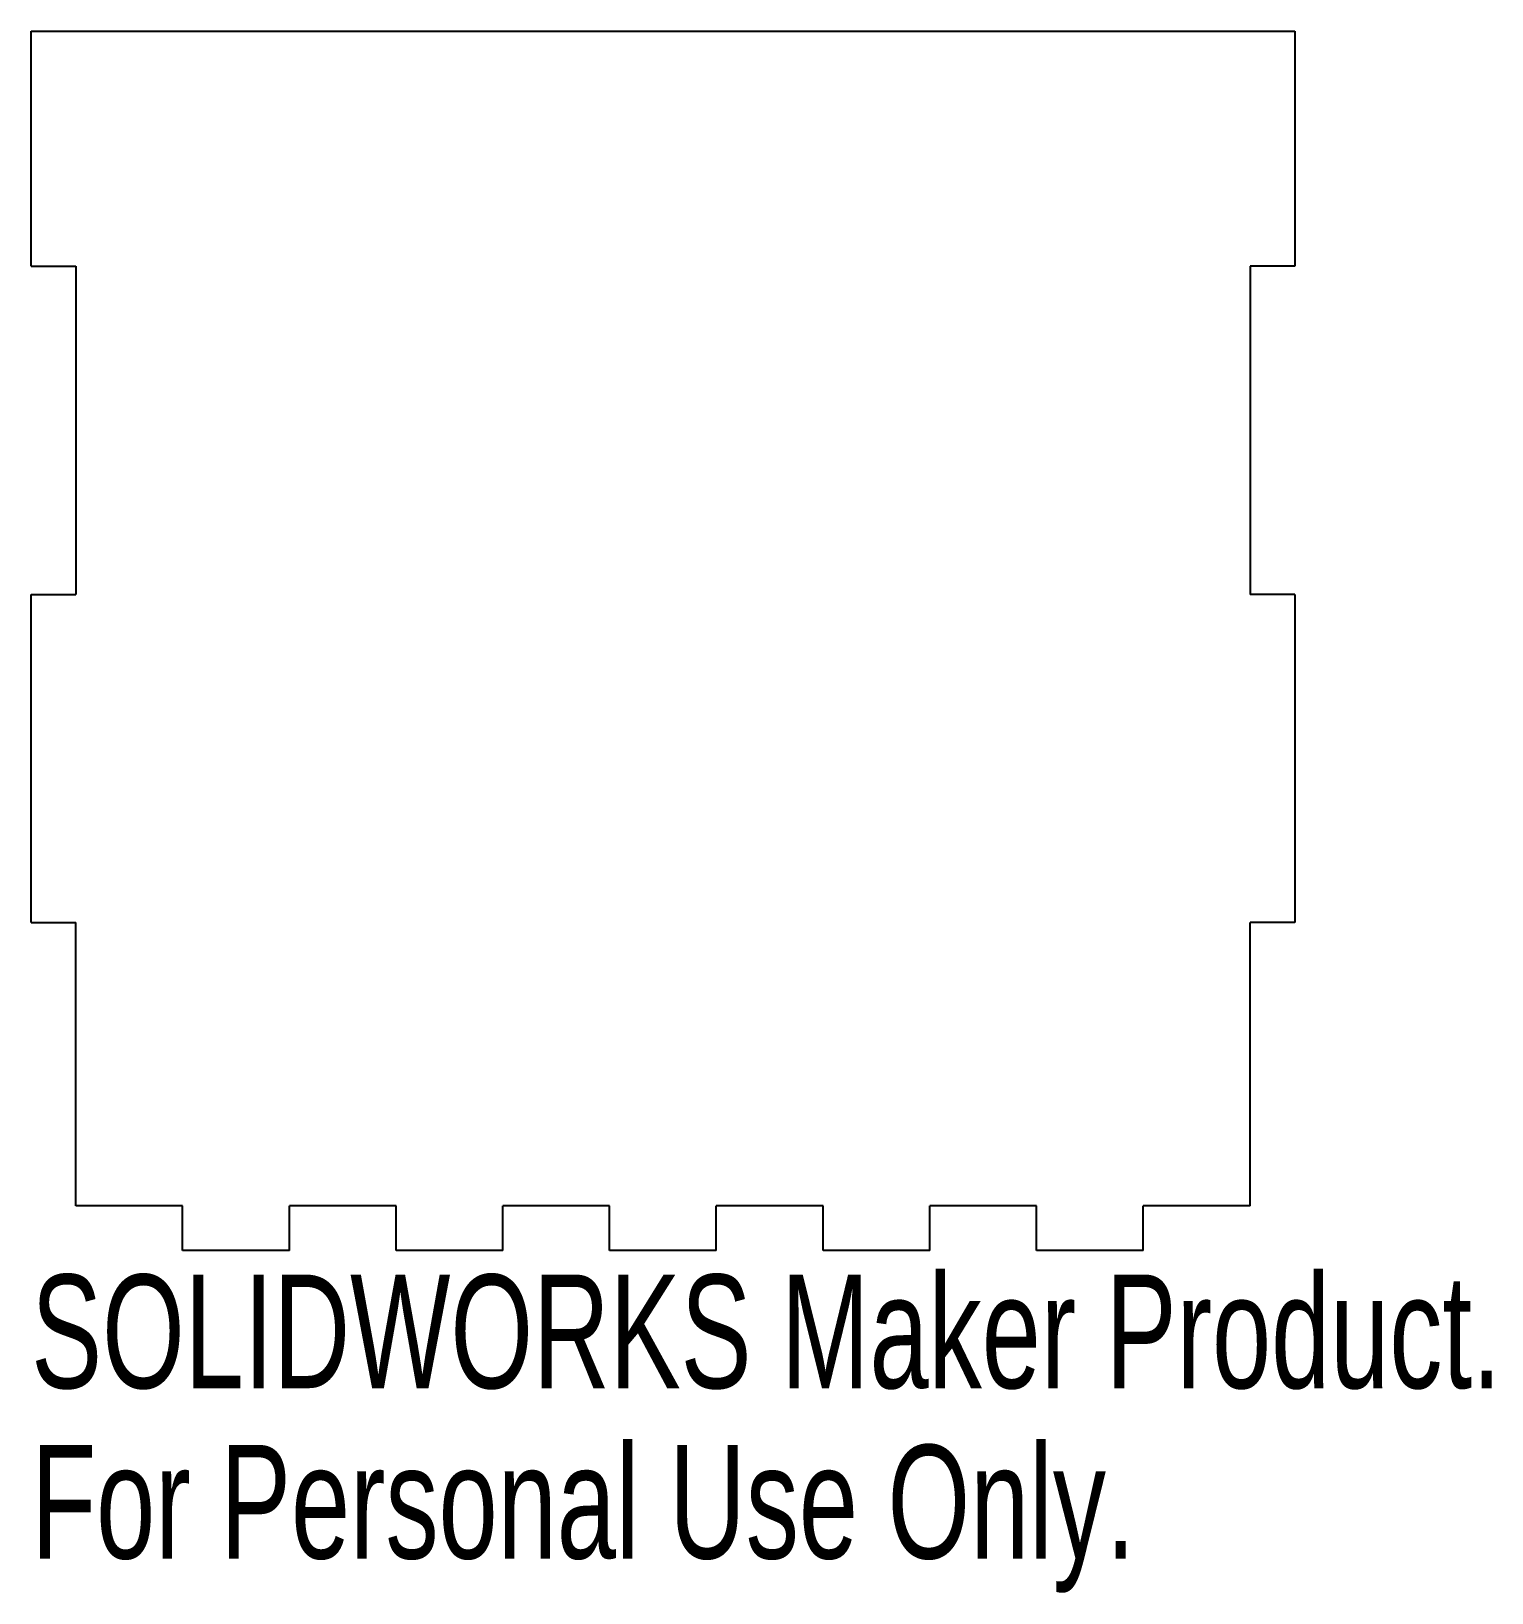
# Model space of a CAD drawing. Header units: millimetres. Extents: x -26.9 to 35.3, y -16.5 to 50.
import ezdxf

# ---------------------------------------------------------------- set-up
doc = ezdxf.new("R2010")
doc.units = ezdxf.units.MM
doc.styles.add('SLDTEXTSTYLE0', font='TXT', dxfattribs={"width": 0.7})

msp = doc.modelspace()

# ---------------------------------------------------------------- linework, layer by layer
at = {"color": 7, "linetype": 'Continuous', "lineweight": 25}
for p, q in [((-26.9, 40), (-26.9, 50)), ((-26.9, 50), (26.9, 50)), ((26.9, 50), (26.9, 40)), ((-26.9, 40), (-25, 40)), ((-25, 40), (-25, 26.033)), ((26.9, 40), (25, 40)), ((25, 40), (25, 26.033)), ((-26.9, 12.067), (-26.9, 26.033)), ((-26.9, 26.033), (-25, 26.033)), ((26.9, 26.033), (25, 26.033)), ((26.9, 26.033), (26.9, 12.067)), ((-26.9, 12.067), (-25, 12.067)), ((-25, 0), (-25, 12.067)), ((26.9, 12.067), (25, 12.067)), ((25, 0), (25, 12.067)), ((-20.455, 0), (-25, 0)), ((-20.455, -1.9), (-20.455, 0)), ((-11.364, 0), (-15.909, 0)), ((-15.909, -1.9), (-15.909, 0)), ((-11.364, -1.9), (-11.364, 0)), ((-2.273, 0), (-6.818, 0)), ((-6.818, -1.9), (-6.818, 0)), ((-2.273, -1.9), (-2.273, 0)), ((6.818, 0), (2.273, 0)), ((2.273, -1.9), (2.273, 0)), ((6.818, -1.9), (6.818, 0)), ((15.909, 0), (11.364, 0)), ((11.364, -1.9), (11.364, 0)), ((15.909, -1.9), (15.909, 0)), ((25, 0), (20.455, 0)), ((20.455, -1.9), (20.455, 0)), ((-15.909, -1.9), (-20.455, -1.9)), ((-6.818, -1.9), (-11.364, -1.9)), ((2.273, -1.9), (-2.273, -1.9)), ((11.364, -1.9), (6.818, -1.9)), ((20.455, -1.9), (15.909, -1.9))]:
    msp.add_line(p, q, dxfattribs=at)

# ---------------------------------------------------------------- texts
at = {"color": 7, "linetype": 'Continuous', "char_height": 4.83362, "attachment_point": 1, "style": 'SLDTEXTSTYLE0'}
for s, insert in [('SOLIDWORKS Maker Product.', (-26.9, -2.92)), ('For Personal Use Only.', (-26.9, -10.17))]:
    msp.add_mtext(s, dxfattribs=dict(at, insert=insert))

doc.saveas('drawing.dxf')
